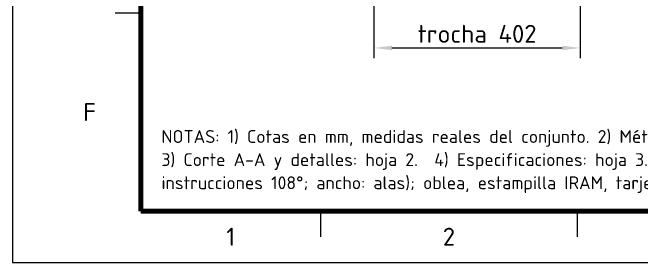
# Model space of a CAD drawing. Header units: millimetres. Extents: x 0 to 2208, y 0 to 420.
# Drawn here: x 0 to 122.5, y 0 to 48.6 of the extents above; entities that cross this region are included whole.
import ezdxf
from ezdxf.enums import TextEntityAlignment as Align

# ---------------------------------------------------------------- set-up
doc = ezdxf.new("R2010")
doc.units = ezdxf.units.MM
for name, color, linetype, lineweight in [('04-COTA', 3, 'CONTINUOUS', 18), ('06-TEXTO', 7, 'CONTINUOUS', 25), ('07-RECUADRO', 7, 'CONTINUOUS', 70), ('08-FINA', 5, 'CONTINUOUS', 18)]:
    doc.layers.add(name, color=color, linetype=linetype, lineweight=lineweight)
doc.styles.add('ISO3098', font='isocpeur.ttf')
doc.dimstyles.new('FLAMA-IRAM', dxfattribs={"dimtxt": 3.5, "dimasz": 3.5, "dimexe": 2, "dimexo": 1.5, "dimgap": 1, "dimtad": 1, "dimdec": 1, "dimtxsty": 'ISO3098', "dimblk": 'IRAM_FLECHA', "dimblk1": 'IRAM_FLECHA', "dimblk2": 'IRAM_FLECHA', "dimcen": 2.5, "dimclrd": 256, "dimclre": 256, "dimclrt": 256, "dimazin": 3, "dimtfac": 1, "dimtmove": 0, "dimatfit": 3, "dimlwd": 18, "dimlwe": 18})

# ---------------------------------------------------------------- blocks, each defined once
blk = doc.blocks.new('IRAM_FLECHA')
blk.add_solid([(0, 0), (-1, 0.125), (-1, -0.125)])

msp = doc.modelspace()

# ---------------------------------------------------------------- linework, layer by layer
at = {"layer": '07-RECUADRO'}
msp.add_lwpolyline([(25, 10), (410, 10), (410, 287), (25, 287)], close=True, dxfattribs=at)
at = {"layer": '08-FINA'}
for p, q in [((25, 48.5), (20, 48.5)), ((60, 10), (60, 5)), ((110, 10), (110, 5))]:
    msp.add_line(p, q, dxfattribs=at)
msp.add_lwpolyline([(0, 0), (420, 0), (420, 297), (0, 297)], close=True, dxfattribs=at)

# ---------------------------------------------------------------- texts
at = {"layer": '06-TEXTO', "style": 'ISO3098'}
for s, p in [('F', (15, 29.25)), ('1', (42.5, 5)), ('2', (85, 5))]:
    msp.add_text(s, height=3.5, dxfattribs=at).set_placement(p, align=Align.MIDDLE_CENTER)
for s, p in [('NOTAS: 1) Cotas en mm, medidas reales del conjunto. 2) Método de proyección ISO E (IRAM 4501).', (29, 22.5)), ('3) Corte A-A y detalles: hoja 2.  4) Especificaciones: hoja 3.  5) Rayado = etiqueta (fino: panel de', (29, 18)), ('instrucciones 108°; ancho: alas); oblea, estampilla IRAM, tarjeta AGC, faja, precinto y marcado: hoja 4.', (29, 13.5))]:
    msp.add_text(s, height=2.5, dxfattribs=at).set_placement(p, align=Align.BOTTOM_LEFT)

# ---------------------------------------------------------------- dimensions: what is measured, and where the dimension line sits
at = {"layer": '04-COTA'}
msp.add_linear_dim(base=(70.384, 41.734), p1=(70.384, 75.734), p2=(110.584, 75.734), dimstyle='FLAMA-IRAM', override={"dimlfac": 10, "dimpost": 'trocha <>'}, dxfattribs=at).render()

doc.saveas('drawing.dxf')
